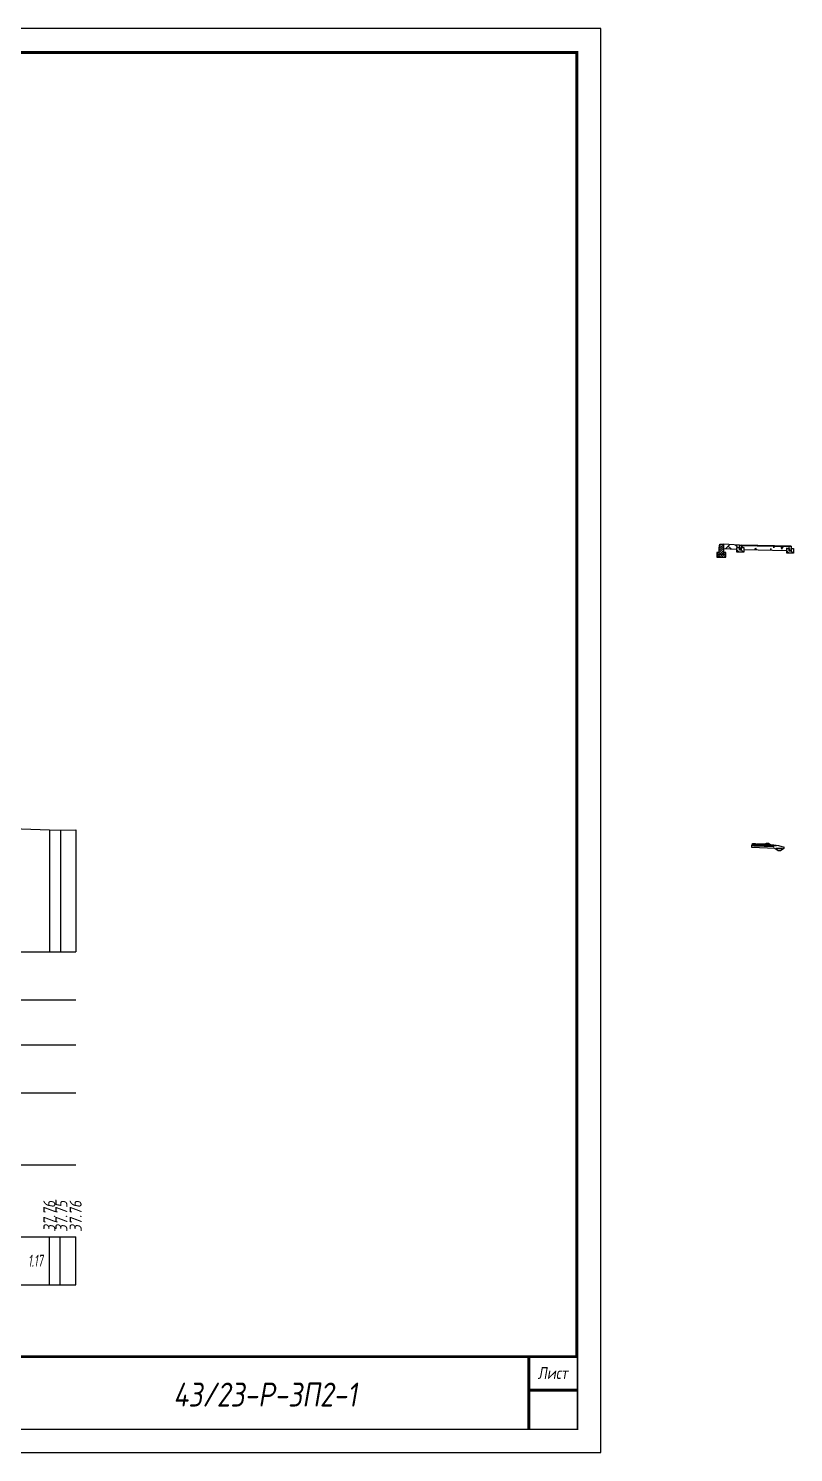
# Model space of a CAD drawing. Extents: x -717 to 1451, y -133302 to 233.
# Drawn here: x 270.6 to 430.2, y -111812.4 to -111515.4 of the extents above; entities that cross this region are included whole.
import ezdxf
from ezdxf.enums import TextEntityAlignment as Align

# ---------------------------------------------------------------- set-up
doc = ezdxf.new("R2010")
doc.units = 0
for name, color, linetype in [('Зарамочное оформление', 7, 'Continuous'), ('КОД_399', 252, 'Continuous'), ('Код_510', 7, 'Continuous'), ('Объём_2650', 7, 'Continuous'), ('Таблица', 7, 'Continuous'), ('Черный поперечник', 3, 'Continuous')]:
    doc.layers.add(name, color=color, linetype=linetype)
for name, color, linetype, true_color in [('Контур_2570', 7, 'Continuous', 0x80ff00), ('Объём_2563', 7, 'Continuous', 0xff8000), ('Объём_2570', 7, 'Continuous', 0x80ff00), ('Объём_2620', 2, 'Continuous', 0xffff00)]:
    doc.layers.add(name, color=color, linetype=linetype, true_color=true_color)
doc.styles.add('М', font='romand.shx', dxfattribs={"width": 0.8, "oblique": 10, "height": 2.5})

# ---------------------------------------------------------------- blocks, each defined once
blk = doc.blocks.new('Штамп')
at = {"linetype": 'Continuous'}
blk.add_wipeout([(199.95, -411.25), (384.95, -411.25), (384.95, -426.25), (199.95, -426.25)], dxfattribs=at).dxf.layer = 'Зарамочное оформление'
at = {"layer": 'Зарамочное оформление', "linetype": 'Continuous', "lineweight": -3, "const_width": 0.6, "flags": 128}
for points in [[(199.95, -426.25), (199.95, -411.25), (384.95, -411.25)], [(209.95, -411.25), (209.95, -426.25)], [(219.95, -411.25), (219.95, -426.25)], [(229.95, -411.25), (229.95, -426.25)], [(239.95, -411.25), (239.95, -426.25)], [(254.95, -411.25), (254.95, -426.25)], [(264.95, -411.25), (264.95, -426.25)], [(374.95, -411.25), (374.95, -426.25)], [(199.95, -416.25), (264.95, -416.25)], [(374.95, -418.25), (384.95, -418.25)], [(199.95, -421.25), (264.95, -421.25)]]:
    blk.add_lwpolyline(points, dxfattribs=at)
at = {"linetype": 'Continuous', "insert": (319.95, -419.17), "char_height": 5, "width": 110, "attachment_point": 5, "style": 'М'}
blk.add_mtext('{\\Q10;\\W0.8;43/23-Р-ЗП2-1}', dxfattribs=at)
at = {"layer": 'Зарамочное оформление', "linetype": 'Continuous', "style": 'М', "oblique": 10}
for s, width, p in [('Лист', 0.8, (379.95, -414.66)), ('Изм.', 0.8, (204.95, -423.75)), ('Кол.уч.', 0.7, (214.95, -423.75)), ('Лист', 0.8, (224.95, -423.75)), ('N док.', 0.7, (235.28, -423.75)), ('Подпись', 0.8, (247.45, -423.75)), ('Дата', 0.8, (259.95, -423.75))]:
    blk.add_text(s, height=2.5, dxfattribs=dict(at, width=width)).set_placement(p, align=Align.MIDDLE_CENTER)
blk = doc.blocks.new('шифр')
blk.add_blockref('Штамп', (0, -111441))
blk = doc.blocks.new('БР100.30.18')
at = {"linetype": 'Continuous', "lineweight": 13}
h = blk.add_hatch(dxfattribs=at)
h.set_pattern_fill('ANSI35', scale=5)
h.set_pattern_definition([(45, (-1504.996, -4799.2297), (-0.88388348, 0.88388348), []), (45, (-1504.1121, -4799.2297), (-0.88388348, 0.88388348), [1.5625, -0.3125, 0, -0.3125])])
h.paths.add_polyline_path([(0.3, 3.47), (1.8, 3.47), (1.8, -1.03), (0, -1.03), (0, 1.97)])
h = blk.add_hatch(dxfattribs=at)
h.set_pattern_fill('ANSI35', scale=5, angle=90)
h.set_pattern_definition([(135, (-1504.996, -4800.7297), (-0.88388348, -0.88388348), []), (135, (-1504.996, -4799.8458), (-0.88388348, -0.88388348), [1.5625, -0.3125, 0, -0.3125])])
h.paths.add_polyline_path([(-1, -0.03), (0, -0.03), (0, -1.03), (1.8, -1.03), (1.8, -0.03), (2.8, -0.03), (2.8, -2.03), (-1, -2.03)])
at = {"color": 7, "lineweight": 30}
blk.add_lwpolyline([(1.8, -1.03), (0, -1.03), (0, 1.97), (0.3, 3.47), (1.8, 3.47)], close=True, dxfattribs=at)
at = {"linetype": 'Continuous'}
blk.add_lwpolyline([(0, -0.03), (-1, -0.03), (-1, -2.03), (2.8, -2.03), (2.8, -0.03), (1.8, -0.03)], dxfattribs=at)

msp = doc.modelspace()

# ---------------------------------------------------------------- hatches: boundary and pattern name
at = {"linetype": 'Continuous'}
h = msp.add_hatch(dxfattribs=at)
h.set_pattern_fill('AR-HBONE', color=253, scale=0.3)
h.set_pattern_definition([(45, (119.574, -117429.0031), (0, 1.69705627), [3.6, -1.2]), (135, (120.4225, -117428.1546), (1e-16, 1.69705627), [3.6, -1.2])])
h.paths.add_polyline_path([(419.267, -111623.154), (419.267, -111624.154), (419.267, -111624.154)])
h.paths.add_polyline_path([(415.546, -111623.005), (418.867, -111623.154), (418.867, -111623.654), (418.367, -111623.654), (418.367, -111624.032), (415.546, -111623.906)])
at = {"linetype": 'Continuous', "lineweight": 13}
h = msp.add_hatch(dxfattribs=at)
h.set_pattern_fill('ANSI35', scale=5, angle=90)
h.set_pattern_definition([(135, (-1448.8168, -45895.5256), (-0.883883476, -0.883883476), []), (135, (-1448.8168, -45894.6417), (-0.883883476, -0.883883476), [1.5625, -0.3125, 0, -0.3125])])
h.paths.add_polyline_path([(418.367, -111623.654), (418.867, -111623.654), (418.867, -111624.154), (419.267, -111624.154), (419.267, -111623.654), (419.767, -111623.654), (419.767, -111624.654), (418.367, -111624.654)])
at = {"linetype": 'Continuous'}
h = msp.add_hatch(dxfattribs=at)
h.set_pattern_fill('ANSI31', color=256, scale=15, angle=45, style=0)
h.set_pattern_definition([(90, (-1492.8623, -116576.7846), (-1.875, 3e-16), [])])
h.paths.add_polyline_path([(429.262, -111623.36), (419.267, -111623.154), (419.267, -111623.354), (429.262, -111623.552)])
at = {"linetype": 'Continuous', "lineweight": 13}
h = msp.add_hatch(dxfattribs=at)
h.set_pattern_fill('ANSI35', scale=5, angle=90)
h.set_pattern_definition([(135, (-1438.4213, -45895.7317), (-0.883883476, -0.883883476), []), (135, (-1438.4213, -45894.8478), (-0.883883476, -0.883883476), [1.5625, -0.3125, 0, -0.3125])])
h.paths.add_polyline_path([(428.762, -111623.86), (429.262, -111623.86), (429.262, -111624.36), (429.662, -111624.36), (429.662, -111623.86), (430.162, -111623.86), (430.162, -111624.86), (428.762, -111624.86)])
at = {"layer": 'КОД_399'}
h = msp.add_hatch(dxfattribs=at)
h.set_pattern_fill('AR-CONC', scale=0.7, angle=45, style=0)
h.set_pattern_definition([(95, (-1492.9442, -116576.874), (3.860864, 3.2396496), [0.525, -5.775]), (40, (-1492.944, -116576.874), (-4.409945, 3.036377), [0.42, -4.62]), (145.45144, (-1492.6225, -116576.604), (-0.549081, 6.2760265), [0.4461813, -4.907995]), (91.1842, (-1493.934, -116575.884), (6.101854, 4.4632964), [0.7875, -8.6625]), (141.63564, (-1493.426, -116575.512), (-0.1953, 9.447982), [0.669272, -7.361996]), (36.18416, (-1493.934, -116575.884), (-0.1953, 9.447982), [0.63, -6.93]), (66, (-1493.1917, -116575.6364), (4.947401, 0.9616773), [0.525, -5.775]), (11, (-1493.1917, -116575.6364), (-2.38496, 4.793659), [0.42, -4.62]), (116.45144, (-1492.7794, -116575.5563), (2.562441, 5.7553363), [0.4461813, -4.907995]), (82.5, (-1492.9442, -116576.8739), (-1.5875523, 1.7079287), [0, -4.564, 0, -4.69, 0, -4.6375]), (52.5, (-1492.9442, -116576.8739), (-0.6501106, 3.2543661), [0, -2.674, 0, -4.459, 0, -1.7675]), (12.5, (-1494.048, -116577.9777), (2.7539272, 2.5306453), [0, -1.75, 0, -5.46, 0, -7.245]), (2.5, (-1494.543, -116578.4726), (2.3911299, 3.3821186), [0, -2.275, 0, -3.626, 0, -5.145])])
h.paths.add_polyline_path([(428.762, -111623.86), (429.262, -111623.86), (429.262, -111623.552), (419.267, -111623.354), (419.267, -111623.654), (419.767, -111623.654), (419.767, -111624.114), (428.762, -111624.292)])

# ---------------------------------------------------------------- linework, layer by layer
at = {"flags": 128}
msp.add_lwpolyline([(-30.054, -111812.421), (389.946, -111812.421), (389.946, -111515.421), (-30.054, -111515.421)], close=True, dxfattribs=at)
at = {"const_width": 0.6, "flags": 128}
msp.add_lwpolyline([(-10.054, -111807.421), (384.946, -111807.421), (384.946, -111520.421), (-10.054, -111520.421)], close=True, dxfattribs=at)
for points in [[(418.867, -111623.154), (415.546, -111623.005), (415.546, -111623.906), (418.367, -111624.032), (418.367, -111623.654), (418.867, -111623.654), (418.867, -111623.154)], [(419.267, -111623.654), (419.767, -111623.654), (419.767, -111624.654), (418.367, -111624.654), (418.367, -111623.654), (418.867, -111623.654), (418.867, -111624.154), (419.267, -111624.154), (419.267, -111623.654)], [(418.867, -111623.154), (419.267, -111623.154), (419.267, -111624.154), (418.867, -111624.154), (418.867, -111623.154)], [(429.662, -111623.36), (419.267, -111623.154)], [(429.262, -111623.552), (419.267, -111623.354)], [(419.767, -111624.114), (428.762, -111624.293)], [(429.662, -111623.86), (430.162, -111623.86), (430.162, -111624.86), (428.762, -111624.86), (428.762, -111623.86), (429.262, -111623.86), (429.262, -111624.36), (429.662, -111624.36), (429.662, -111623.86)], [(429.262, -111623.36), (429.662, -111623.36), (429.662, -111624.36), (429.262, -111624.36), (429.262, -111623.36)]]:
    msp.add_lwpolyline(points)
at = {"layer": 'Объём_2563', "color": 250, "flags": 128}
msp.add_lwpolyline([(421.938, -111685.994), (421.754, -111685.811), (421.454, -111685.805), (421.454, -111685.775), (421.734, -111685.775), (421.734, -111685.575), (421.634, -111685.575), (421.634, -111685.412), (422.199, -111685.437), (422.199, -111685.562), (422.479, -111685.562), (422.479, -111685.454), (424.278, -111685.489), (424.278, -111685.603), (424.558, -111685.603), (424.558, -111685.403), (424.458, -111685.403), (424.458, -111685.303), (424.954, -111685.365), (426.021, -111686.076), (421.938, -111685.994), (421.938, -111685.994)], dxfattribs=at)
at = {"layer": 'Объём_2570', "flags": 128}
msp.add_lwpolyline([(426.567, -111685.879), (426.064, -111685.829), (424.352, -111685.723), (424.252, -111685.873), (422.2, -111685.827), (421.454, -111685.811), (421.454, -111685.661), (422.2, -111685.677), (424.252, -111685.723), (424.352, -111685.573), (426.064, -111685.679), (426.567, -111685.729), (426.567, -111685.879), (426.567, -111685.879)], dxfattribs=at)
at = {"layer": 'Объём_2620', "flags": 128}
msp.add_lwpolyline([(426.535, -111686.418), (427.869, -111686.418), (427.869, -111686.659), (427.463, -111686.93), (426.942, -111686.93), (426.535, -111686.659), (426.535, -111686.418), (426.535, -111686.418)], dxfattribs=at)
at = {"layer": 'Объём_2650', "color": 6, "flags": 128}
msp.add_lwpolyline([(424.252, -111685.873), (424.352, -111685.723), (426.064, -111685.829), (426.567, -111685.879), (426.567, -111685.729), (427.004, -111685.846), (428.209, -111686.192), (428.152, -111686.23), (428.152, -111686.47), (427.869, -111686.659), (427.869, -111686.418), (426.535, -111686.418), (426.535, -111686.659), (426.359, -111686.542), (426.359, -111686.413), (421.454, -111686.266), (421.454, -111685.811), (424.252, -111685.873), (424.252, -111685.873)], dxfattribs=at)

# ---------------------------------------------------------------- block references
at = {"lineweight": 18, "xscale": 0.5, "yscale": 0.5, "zscale": 0.5, "rotation": 359.9444632229611}
msp.add_blockref('БР100.30.18', (414.645, -111624.702), dxfattribs=at)

# ---------------------------------------------------------------- texts
at = {"linetype": 'Continuous', "style": 'М', "oblique": 10, "width": 0.8}
msp.add_text('365', height=2.5, dxfattribs=at).set_placement((380.312, -111803.509), align=Align.MIDDLE)

# ---------------------------------------------------------------- next in the draw order: block references
msp.add_blockref('шифр', (0, 59.829))

# ---------------------------------------------------------------- next in the draw order: linework, layer by layer
at = {"layer": 'Код_510'}
for p, q in [((274.944, -111777.421), (274.944, -111767.421)), ((277.187, -111777.421), (277.187, -111767.421)), ((280.425, -111777.421), (280.425, -111767.421))]:
    msp.add_line(p, q, dxfattribs=at)
at = {"layer": 'Контур_2570', "flags": 128}
msp.add_lwpolyline([(221.707, -111680.381), (225.437, -111680.46), (235.697, -111680.692), (236.197, -111679.942), (244.754, -111680.469), (247.27, -111680.72), (247.27, -111679.97), (249.457, -111680.554), (257.487, -111682.864), (262.858, -111682.035), (269.142, -111682.313), (274.999, -111682.555), (277.241, -111682.606), (280.48, -111682.544)], dxfattribs=at)
at = {"layer": 'Объём_2570', "flags": 128}
msp.add_lwpolyline([(221.707, -111679.631), (225.437, -111679.71), (235.697, -111679.942), (236.197, -111679.192), (244.754, -111679.719), (247.27, -111679.97), (249.457, -111680.554), (257.487, -111682.864), (262.858, -111682.035), (269.142, -111682.313), (274.999, -111682.555), (277.241, -111682.606), (280.48, -111682.544)], dxfattribs=at)
at = {"layer": 'Таблица'}
for p, q in [((80, -111708), (280.48, -111708)), ((80, -111718), (280.48, -111718)), ((80, -111727.421), (280.48, -111727.421)), ((79.946, -111737.421), (280.425, -111737.421)), ((79.946, -111752.421), (280.425, -111752.421)), ((79.946, -111767.421), (280.425, -111767.421)), ((79.946, -111777.421), (280.425, -111777.421))]:
    msp.add_line(p, q, dxfattribs=at)
at = {"layer": 'Черный поперечник', "color": 7}
for p, q in [((274.999, -111682.555), (274.999, -111708)), ((277.241, -111682.606), (277.241, -111708)), ((280.48, -111682.544), (280.48, -111708))]:
    msp.add_line(p, q, dxfattribs=at)

# ---------------------------------------------------------------- next in the draw order: texts
at = {"layer": 'Код_510', "style": 'М', "oblique": 10, "width": 0.8}
for s, p in [('37.76', (274.944, -111766.421)), ('37.75', (277.444, -111766.421)), ('37.76', (280.425, -111766.421))]:
    msp.add_text(s, height=2.5, rotation=90, dxfattribs=at).set_placement(p, align=Align.MIDDLE_LEFT)
at = {"layer": 'Код_510', "style": 'М', "oblique": 10, "width": 0.6}
msp.add_text('1.17', height=2.5, dxfattribs=at).set_placement((272.016, -111772.421), align=Align.MIDDLE_CENTER)

doc.saveas('drawing.dxf')
